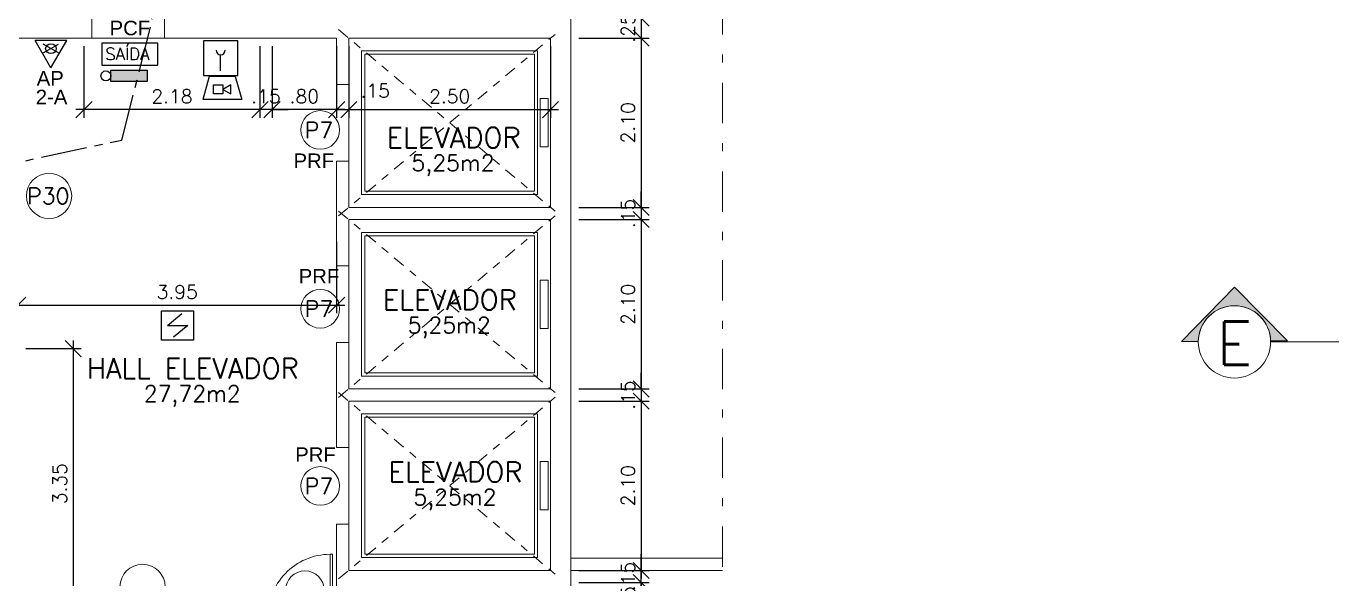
# Model space of a CAD drawing. Header units: millimetres. Extents: x 521 to 1055, y 261 to 520.
# Drawn here: x 682.26 to 698.43, y 396.94 to 403.8 of the extents above; entities that cross this region are included whole.
import ezdxf
from ezdxf.enums import TextEntityAlignment as Align

# ---------------------------------------------------------------- set-up
doc = ezdxf.new("R2010")
doc.units = ezdxf.units.MM
for name, pattern in [('CENTER2', [28.575, 19.05, -3.175, 3.175, -3.175]), ('CONTINU', [0]), ('DASHDOT', [1, 0.5, -0.25, 0, -0.25]), ('DASHDOTX2', [2, 1, -0.5, 0, -0.5])]:
    doc.linetypes.add(name, pattern=pattern)
doc.layers.add('0.1', color=8, linetype='Continuous', lineweight=13)
doc.layers.add('ppci', color=8, linetype='Continuous')
doc.styles.add('ROMANS', font='romans')
doc.styles.get("Standard").update_dxf_attribs({"font": 'romans.shx'})
doc.styles.add('STYLE1', font='sanss___.ttf')
doc.dimstyles.new('Fares Eng - 50', dxfattribs={"dimscale": 2, "dimtxt": 0.085, "dimasz": 0.1, "dimexe": 0.05, "dimexo": 0.05, "dimgap": 0.04, "dimtad": 1, "dimzin": 4, "dimdsep": 46, "dimtxsty": 'ROMANS', "dimblk1": 'OBLIQUE', "dimblk2": 'OBLIQUE', "dimsah": 1, "dimcen": 0.05, "dimdle": 0.05, "dimclrd": 8, "dimclre": 8, "dimclrt": 8, "dimaunit": 1, "dimadec": 0, "dimazin": 0, "dimtfac": 1, "dimtix": 1, "dimtmove": 2, "dimatfit": 0, "dimldrblk": 'OPEN90', "dimfxl": 1, "dimtolj": 1, "dimtzin": 0, "dimarcsym": 0})

# ---------------------------------------------------------------- blocks, each defined once
blk = doc.blocks.new('ÁREA')
for p in [(0.00005, 0.00376), (0, 0)]:
    blk.add_attdef('COMPARTIMENTO', text='', height=0.0025).set_placement(p, align=Align.CENTER)
at = {"color": 1}
for p in [(-0.00005, -0.00376), (-0.0001, -0.00752)]:
    blk.add_attdef('ÁREA', text='', height=0.002, dxfattribs=at).set_placement(p, align=Align.CENTER)
blk = doc.blocks.new('_OBLIQUE')
at = {"color": 0, "linetype": 'ByBlock'}
blk.add_line((-0.5, -0.5), (0.5, 0.5), dxfattribs=at)
blk = doc.blocks.new('*D402')
at = {"layer": '0.1', "color": 8, "lineweight": -2, "transparency": 16777216}
for p, q in [((686.253, 403.546), (686.253, 402.659)), ((688.753, 403.546), (688.753, 402.659)), ((686.153, 402.759), (688.853, 402.759))]:
    blk.add_line(p, q, dxfattribs=at)
at = {"layer": 'DEFPOINTS', "color": 0, "lineweight": -2, "transparency": 16777216}
for p in [(686.253, 403.646), (688.753, 403.646), (688.753, 402.759)]:
    blk.add_point(p, dxfattribs=at)
at = {"layer": '0.1', "color": 8, "lineweight": -2, "transparency": 16777216, "xscale": 0.2, "yscale": 0.2, "zscale": 0.2, "rotation": 180}
blk.add_blockref('_OBLIQUE', (686.253, 402.759), dxfattribs=at)
at = {"layer": '0.1', "color": 8, "lineweight": -2, "transparency": 16777216, "xscale": 0.2, "yscale": 0.2, "zscale": 0.2}
blk.add_blockref('_OBLIQUE', (688.753, 402.759), dxfattribs=at)
at = {"layer": '0.1', "color": 8, "transparency": 16777216, "insert": (687.503, 402.924), "char_height": 0.17, "attachment_point": 5, "style": 'ROMANS'}
blk.add_mtext('\\A1;2.50', dxfattribs=at)
blk = doc.blocks.new('_Open90')
at = {"color": 0, "linetype": 'ByBlock', "lineweight": -2}
for p, q in [((0, 0), (-1, 0)), ((-0.5, 0.5), (0, 0)), ((0, 0), (-0.5, -0.5))]:
    blk.add_line(p, q, dxfattribs=at)
blk = doc.blocks.new('*D403')
at = {"layer": '0.1', "color": 8, "linetype": 'CONTINU', "lineweight": -2, "transparency": 16777216}
for p, q in [((686.103, 403.259), (686.103, 402.659)), ((686.253, 403.259), (686.253, 402.659)), ((686.103, 402.759), (685.903, 402.759)), ((686.103, 402.759), (686.253, 402.759)), ((686.253, 402.759), (686.453, 402.759))]:
    blk.add_line(p, q, dxfattribs=at)
at = {"layer": 'DEFPOINTS', "color": 0, "linetype": 'CONTINU', "lineweight": -2, "transparency": 16777216}
for p in [(686.103, 403.359), (686.253, 403.359), (686.253, 402.759)]:
    blk.add_point(p, dxfattribs=at)
at = {"layer": '0.1', "color": 8, "linetype": 'CONTINU', "lineweight": -2, "transparency": 16777216, "xscale": 0.2, "yscale": 0.2, "zscale": 0.2}
blk.add_blockref('_OBLIQUE', (686.103, 402.759), dxfattribs=at)
at = {"layer": '0.1', "color": 8, "linetype": 'CONTINU', "lineweight": -2, "transparency": 16777216, "xscale": 0.2, "yscale": 0.2, "zscale": 0.2, "rotation": 180}
blk.add_blockref('_OBLIQUE', (686.253, 402.759), dxfattribs=at)
at = {"layer": '0.1', "color": 8, "linetype": 'CONTINU', "transparency": 16777216, "insert": (686.581, 402.993), "char_height": 0.17, "attachment_point": 5, "style": 'ROMANS'}
blk.add_mtext('\\A1;.15', dxfattribs=at)
blk = doc.blocks.new('*D309')
at = {"layer": '0.1', "color": 8, "linetype": 'CONTINU', "lineweight": -2, "transparency": 16777216}
for p, q in [((689.876, 403.896), (689.876, 404.096)), ((689.103, 403.896), (689.976, 403.896)), ((689.876, 403.896), (689.876, 403.646)), ((689.103, 403.646), (689.976, 403.646)), ((689.876, 403.646), (689.876, 403.446))]:
    blk.add_line(p, q, dxfattribs=at)
at = {"layer": 'DEFPOINTS', "color": 0, "linetype": 'CONTINU', "lineweight": -2, "transparency": 16777216}
for p in [(689.003, 403.896), (689.003, 403.646), (689.876, 403.646)]:
    blk.add_point(p, dxfattribs=at)
at = {"layer": '0.1', "color": 8, "linetype": 'CONTINU', "lineweight": -2, "transparency": 16777216, "xscale": 0.2, "yscale": 0.2, "zscale": 0.2}
for p, rotation in [((689.876, 403.896), 270), ((689.876, 403.646), 90)]:
    blk.add_blockref('_OBLIQUE', p, dxfattribs=dict(at, rotation=rotation))
at = {"layer": '0.1', "color": 8, "linetype": 'CONTINU', "transparency": 16777216, "insert": (689.711, 403.771), "char_height": 0.17, "attachment_point": 5, "rotation": 90, "style": 'ROMANS'}
blk.add_mtext('\\A1;.25', dxfattribs=at)
blk = doc.blocks.new('*D310')
at = {"layer": '0.1', "color": 8, "linetype": 'CONTINU', "lineweight": -2, "transparency": 16777216}
for p, q in [((689.876, 403.746), (689.876, 401.446)), ((689.103, 403.646), (689.976, 403.646)), ((689.103, 401.546), (689.976, 401.546))]:
    blk.add_line(p, q, dxfattribs=at)
at = {"layer": 'DEFPOINTS', "color": 0, "linetype": 'CONTINU', "lineweight": -2, "transparency": 16777216}
for p in [(689.003, 403.646), (689.003, 401.546), (689.876, 401.546)]:
    blk.add_point(p, dxfattribs=at)
at = {"layer": '0.1', "color": 8, "linetype": 'CONTINU', "lineweight": -2, "transparency": 16777216, "xscale": 0.2, "yscale": 0.2, "zscale": 0.2}
for p, rotation in [((689.876, 403.646), 90), ((689.876, 401.546), 270)]:
    blk.add_blockref('_OBLIQUE', p, dxfattribs=dict(at, rotation=rotation))
at = {"layer": '0.1', "color": 8, "linetype": 'CONTINU', "transparency": 16777216, "insert": (689.711, 402.596), "char_height": 0.17, "attachment_point": 5, "rotation": 90, "style": 'ROMANS'}
blk.add_mtext('\\A1;2.10', dxfattribs=at)
blk = doc.blocks.new('*D311')
at = {"layer": '0.1', "color": 8, "linetype": 'CONTINU', "lineweight": -2, "transparency": 16777216}
for p, q in [((689.876, 401.546), (689.876, 401.746)), ((689.103, 401.546), (689.976, 401.546)), ((689.876, 401.546), (689.876, 401.396)), ((689.103, 401.396), (689.976, 401.396)), ((689.876, 401.396), (689.876, 401.196))]:
    blk.add_line(p, q, dxfattribs=at)
at = {"layer": 'DEFPOINTS', "color": 0, "linetype": 'CONTINU', "lineweight": -2, "transparency": 16777216}
for p in [(689.003, 401.546), (689.003, 401.396), (689.876, 401.396)]:
    blk.add_point(p, dxfattribs=at)
at = {"layer": '0.1', "color": 8, "linetype": 'CONTINU', "lineweight": -2, "transparency": 16777216, "xscale": 0.2, "yscale": 0.2, "zscale": 0.2}
for p, rotation in [((689.876, 401.546), 270), ((689.876, 401.396), 90)]:
    blk.add_blockref('_OBLIQUE', p, dxfattribs=dict(at, rotation=rotation))
at = {"layer": '0.1', "color": 8, "linetype": 'CONTINU', "transparency": 16777216, "insert": (689.711, 401.471), "char_height": 0.17, "attachment_point": 5, "rotation": 90, "style": 'ROMANS'}
blk.add_mtext('\\A1;.15', dxfattribs=at)
blk = doc.blocks.new('*D312')
at = {"layer": '0.1', "color": 8, "linetype": 'CONTINU', "lineweight": -2, "transparency": 16777216}
for p, q in [((689.876, 401.496), (689.876, 399.196)), ((689.103, 401.396), (689.976, 401.396)), ((689.103, 399.296), (689.976, 399.296))]:
    blk.add_line(p, q, dxfattribs=at)
at = {"layer": 'DEFPOINTS', "color": 0, "linetype": 'CONTINU', "lineweight": -2, "transparency": 16777216}
for p in [(689.003, 401.396), (689.003, 399.296), (689.876, 399.296)]:
    blk.add_point(p, dxfattribs=at)
at = {"layer": '0.1', "color": 8, "linetype": 'CONTINU', "lineweight": -2, "transparency": 16777216, "xscale": 0.2, "yscale": 0.2, "zscale": 0.2}
for p, rotation in [((689.876, 401.396), 90), ((689.876, 399.296), 270)]:
    blk.add_blockref('_OBLIQUE', p, dxfattribs=dict(at, rotation=rotation))
at = {"layer": '0.1', "color": 8, "linetype": 'CONTINU', "transparency": 16777216, "insert": (689.711, 400.346), "char_height": 0.17, "attachment_point": 5, "rotation": 90, "style": 'ROMANS'}
blk.add_mtext('\\A1;2.10', dxfattribs=at)
blk = doc.blocks.new('*D313')
at = {"layer": '0.1', "color": 8, "linetype": 'CONTINU', "lineweight": -2, "transparency": 16777216}
for p, q in [((689.876, 399.296), (689.876, 399.496)), ((689.103, 399.296), (689.976, 399.296)), ((689.876, 399.296), (689.876, 399.146)), ((689.103, 399.146), (689.976, 399.146)), ((689.876, 399.146), (689.876, 398.946))]:
    blk.add_line(p, q, dxfattribs=at)
at = {"layer": 'DEFPOINTS', "color": 0, "linetype": 'CONTINU', "lineweight": -2, "transparency": 16777216}
for p in [(689.003, 399.296), (689.003, 399.146), (689.876, 399.146)]:
    blk.add_point(p, dxfattribs=at)
at = {"layer": '0.1', "color": 8, "linetype": 'CONTINU', "lineweight": -2, "transparency": 16777216, "xscale": 0.2, "yscale": 0.2, "zscale": 0.2}
for p, rotation in [((689.876, 399.296), 270), ((689.876, 399.146), 90)]:
    blk.add_blockref('_OBLIQUE', p, dxfattribs=dict(at, rotation=rotation))
at = {"layer": '0.1', "color": 8, "linetype": 'CONTINU', "transparency": 16777216, "insert": (689.711, 399.221), "char_height": 0.17, "attachment_point": 5, "rotation": 90, "style": 'ROMANS'}
blk.add_mtext('\\A1;.15', dxfattribs=at)
blk = doc.blocks.new('*D404')
at = {"layer": '0.1', "color": 8, "linetype": 'CONTINU', "lineweight": -2, "transparency": 16777216}
for p, q in [((689.876, 399.246), (689.876, 396.946)), ((689.103, 399.146), (689.976, 399.146)), ((689.103, 397.046), (689.976, 397.046))]:
    blk.add_line(p, q, dxfattribs=at)
at = {"layer": 'DEFPOINTS', "color": 0, "linetype": 'CONTINU', "lineweight": -2, "transparency": 16777216}
for p in [(689.003, 399.146), (689.003, 397.046), (689.876, 397.046)]:
    blk.add_point(p, dxfattribs=at)
at = {"layer": '0.1', "color": 8, "linetype": 'CONTINU', "lineweight": -2, "transparency": 16777216, "xscale": 0.2, "yscale": 0.2, "zscale": 0.2}
for p, rotation in [((689.876, 399.146), 90), ((689.876, 397.046), 270)]:
    blk.add_blockref('_OBLIQUE', p, dxfattribs=dict(at, rotation=rotation))
at = {"layer": '0.1', "color": 8, "linetype": 'CONTINU', "transparency": 16777216, "insert": (689.711, 398.096), "char_height": 0.17, "attachment_point": 5, "rotation": 90, "style": 'ROMANS'}
blk.add_mtext('\\A1;2.10', dxfattribs=at)
blk = doc.blocks.new('P90 - parede 25cm')
for points in [[(-0.125, 0.93), (-0.125, 0.9), (0.125, 0.9), (0.125, 0.93)], [(-0.125, -0.03), (-0.125, 0), (0.125, 0), (0.125, -0.03)]]:
    blk.add_lwpolyline(points)
blk.add_lwpolyline([(-0.975, 0.03), (-0.125, 0.03), (-0.125, 0), (-0.975, 0)], close=True)
at = {"color": 8}
blk.add_arc((-0.117, 0.042), 0.859, 90.5007, 182.7724, dxfattribs=at)
blk = doc.blocks.new('*D362')
at = {"layer": '0.1', "color": 8, "linetype": 'CONTINU', "lineweight": -2, "transparency": 16777216}
for p, q in [((682.153, 401.122), (682.153, 400.234)), ((686.103, 401.122), (686.103, 400.234)), ((682.053, 400.334), (686.203, 400.334))]:
    blk.add_line(p, q, dxfattribs=at)
at = {"layer": 'DEFPOINTS', "color": 0, "linetype": 'CONTINU', "lineweight": -2, "transparency": 16777216}
for p in [(682.153, 401.222), (686.103, 401.222), (686.103, 400.334)]:
    blk.add_point(p, dxfattribs=at)
at = {"layer": '0.1', "color": 8, "linetype": 'CONTINU', "lineweight": -2, "transparency": 16777216, "xscale": 0.2, "yscale": 0.2, "zscale": 0.2, "rotation": 180}
blk.add_blockref('_OBLIQUE', (682.153, 400.334), dxfattribs=at)
at = {"layer": '0.1', "color": 8, "linetype": 'CONTINU', "lineweight": -2, "transparency": 16777216, "xscale": 0.2, "yscale": 0.2, "zscale": 0.2}
blk.add_blockref('_OBLIQUE', (686.103, 400.334), dxfattribs=at)
at = {"layer": '0.1', "color": 8, "linetype": 'CONTINU', "transparency": 16777216, "insert": (684.128, 400.499), "char_height": 0.17, "attachment_point": 5, "style": 'ROMANS'}
blk.add_mtext('\\A1;3.95', dxfattribs=at)
blk = doc.blocks.new('*D384')
at = {"layer": '0.1', "color": 8, "lineweight": -2, "transparency": 16777216}
for p, q in [((685.303, 403.546), (685.303, 402.659)), ((686.103, 403.546), (686.103, 402.659)), ((686.203, 402.759), (685.203, 402.759))]:
    blk.add_line(p, q, dxfattribs=at)
at = {"layer": 'DEFPOINTS', "color": 0, "lineweight": -2, "transparency": 16777216}
for p in [(685.303, 403.646), (686.103, 403.646), (685.303, 402.759)]:
    blk.add_point(p, dxfattribs=at)
at = {"layer": '0.1', "color": 8, "lineweight": -2, "transparency": 16777216, "xscale": 0.2, "yscale": 0.2, "zscale": 0.2, "rotation": 180}
blk.add_blockref('_OBLIQUE', (685.303, 402.759), dxfattribs=at)
at = {"layer": '0.1', "color": 8, "lineweight": -2, "transparency": 16777216, "xscale": 0.2, "yscale": 0.2, "zscale": 0.2}
blk.add_blockref('_OBLIQUE', (686.103, 402.759), dxfattribs=at)
at = {"layer": '0.1', "color": 8, "transparency": 16777216, "insert": (685.703, 402.924), "char_height": 0.17, "attachment_point": 5, "style": 'ROMANS'}
blk.add_mtext('\\A1;.80', dxfattribs=at)
blk = doc.blocks.new('*D385')
at = {"layer": '0.1', "color": 8, "linetype": 'CONTINU', "lineweight": -2, "transparency": 16777216}
for p, q in [((685.153, 403.546), (685.153, 402.659)), ((685.303, 403.546), (685.303, 402.659)), ((685.153, 402.759), (684.953, 402.759)), ((685.303, 402.759), (685.153, 402.759)), ((685.303, 402.759), (685.503, 402.759))]:
    blk.add_line(p, q, dxfattribs=at)
at = {"layer": 'DEFPOINTS', "color": 0, "linetype": 'CONTINU', "lineweight": -2, "transparency": 16777216}
for p in [(685.153, 403.646), (685.303, 403.646), (685.153, 402.759)]:
    blk.add_point(p, dxfattribs=at)
at = {"layer": '0.1', "color": 8, "linetype": 'CONTINU', "lineweight": -2, "transparency": 16777216, "xscale": 0.2, "yscale": 0.2, "zscale": 0.2}
blk.add_blockref('_OBLIQUE', (685.153, 402.759), dxfattribs=at)
at = {"layer": '0.1', "color": 8, "linetype": 'CONTINU', "lineweight": -2, "transparency": 16777216, "xscale": 0.2, "yscale": 0.2, "zscale": 0.2, "rotation": 180}
blk.add_blockref('_OBLIQUE', (685.303, 402.759), dxfattribs=at)
at = {"layer": '0.1', "color": 8, "linetype": 'CONTINU', "transparency": 16777216, "insert": (685.228, 402.924), "char_height": 0.17, "attachment_point": 5, "style": 'ROMANS'}
blk.add_mtext('\\A1;.15', dxfattribs=at)
blk = doc.blocks.new('*D386')
at = {"layer": '0.1', "color": 8, "linetype": 'CONTINU', "lineweight": -2, "transparency": 16777216}
for p, q in [((682.973, 403.546), (682.973, 402.659)), ((685.153, 403.546), (685.153, 402.659)), ((685.253, 402.759), (682.873, 402.759))]:
    blk.add_line(p, q, dxfattribs=at)
at = {"layer": 'DEFPOINTS', "color": 0, "linetype": 'CONTINU', "lineweight": -2, "transparency": 16777216}
for p in [(682.973, 403.646), (685.153, 403.646), (682.973, 402.759)]:
    blk.add_point(p, dxfattribs=at)
at = {"layer": '0.1', "color": 8, "linetype": 'CONTINU', "lineweight": -2, "transparency": 16777216, "xscale": 0.2, "yscale": 0.2, "zscale": 0.2, "rotation": 180}
blk.add_blockref('_OBLIQUE', (682.973, 402.759), dxfattribs=at)
at = {"layer": '0.1', "color": 8, "linetype": 'CONTINU', "lineweight": -2, "transparency": 16777216, "xscale": 0.2, "yscale": 0.2, "zscale": 0.2}
blk.add_blockref('_OBLIQUE', (685.153, 402.759), dxfattribs=at)
at = {"layer": '0.1', "color": 8, "linetype": 'CONTINU', "transparency": 16777216, "insert": (684.063, 402.924), "char_height": 0.17, "attachment_point": 5, "style": 'ROMANS'}
blk.add_mtext('\\A1;2.18', dxfattribs=at)
blk = doc.blocks.new('*D443')
at = {"layer": '0.1', "color": 8, "linetype": 'CONTINU', "lineweight": -2, "transparency": 16777216}
for p, q in [((689.876, 396.896), (689.876, 397.096)), ((689.103, 396.896), (689.976, 396.896)), ((689.876, 396.446), (689.876, 396.896)), ((689.103, 396.446), (689.976, 396.446)), ((689.876, 396.446), (689.876, 396.246))]:
    blk.add_line(p, q, dxfattribs=at)
at = {"layer": 'DEFPOINTS', "color": 0, "linetype": 'CONTINU', "lineweight": -2, "transparency": 16777216}
for p in [(689.003, 396.896), (689.876, 396.896), (689.003, 396.446)]:
    blk.add_point(p, dxfattribs=at)
at = {"layer": '0.1', "color": 8, "linetype": 'CONTINU', "lineweight": -2, "transparency": 16777216, "xscale": 0.2, "yscale": 0.2, "zscale": 0.2}
for p, rotation in [((689.876, 396.896), 270), ((689.876, 396.446), 90)]:
    blk.add_blockref('_OBLIQUE', p, dxfattribs=dict(at, rotation=rotation))
at = {"layer": '0.1', "color": 8, "linetype": 'CONTINU', "transparency": 16777216, "insert": (689.711, 396.671), "char_height": 0.17, "attachment_point": 5, "rotation": 90, "style": 'ROMANS'}
blk.add_mtext('\\A1;.45', dxfattribs=at)
blk = doc.blocks.new('*D401')
at = {"layer": '0.1', "color": 8, "linetype": 'CONTINU', "lineweight": -2, "transparency": 16777216}
for p, q in [((689.876, 397.046), (689.876, 397.246)), ((689.103, 397.046), (689.976, 397.046)), ((689.876, 396.896), (689.876, 397.046)), ((689.103, 396.896), (689.976, 396.896)), ((689.876, 396.896), (689.876, 396.696))]:
    blk.add_line(p, q, dxfattribs=at)
at = {"layer": 'DEFPOINTS', "color": 0, "linetype": 'CONTINU', "lineweight": -2, "transparency": 16777216}
for p in [(689.003, 397.046), (689.876, 397.046), (689.003, 396.896)]:
    blk.add_point(p, dxfattribs=at)
at = {"layer": '0.1', "color": 8, "linetype": 'CONTINU', "lineweight": -2, "transparency": 16777216, "xscale": 0.2, "yscale": 0.2, "zscale": 0.2}
for p, rotation in [((689.876, 397.046), 270), ((689.876, 396.896), 90)]:
    blk.add_blockref('_OBLIQUE', p, dxfattribs=dict(at, rotation=rotation))
at = {"layer": '0.1', "color": 8, "linetype": 'CONTINU', "transparency": 16777216, "insert": (689.711, 396.971), "char_height": 0.17, "attachment_point": 5, "rotation": 90, "style": 'ROMANS'}
blk.add_mtext('\\A1;.15', dxfattribs=at)
blk = doc.blocks.new('*D444')
at = {"layer": '0.1', "color": 8, "linetype": 'CONTINU', "lineweight": -2, "transparency": 16777216}
for p, q in [((682.839, 399.896), (682.839, 396.346)), ((682.253, 399.796), (682.939, 399.796)), ((682.253, 396.446), (682.939, 396.446))]:
    blk.add_line(p, q, dxfattribs=at)
at = {"layer": 'DEFPOINTS', "color": 0, "linetype": 'CONTINU', "lineweight": -2, "transparency": 16777216}
for p in [(682.153, 399.796), (682.153, 396.446), (682.839, 396.446)]:
    blk.add_point(p, dxfattribs=at)
at = {"layer": '0.1', "color": 8, "linetype": 'CONTINU', "lineweight": -2, "transparency": 16777216, "xscale": 0.2, "yscale": 0.2, "zscale": 0.2}
for p, rotation in [((682.839, 399.796), 90), ((682.839, 396.446), 270)]:
    blk.add_blockref('_OBLIQUE', p, dxfattribs=dict(at, rotation=rotation))
at = {"layer": '0.1', "color": 8, "linetype": 'CONTINU', "transparency": 16777216, "insert": (682.674, 398.121), "char_height": 0.17, "attachment_point": 5, "rotation": 90, "style": 'ROMANS'}
blk.add_mtext('\\A1;3.35', dxfattribs=at)
blk = doc.blocks.new('Cor-4A')
h = blk.add_hatch(color=1)
edge = h.paths.add_edge_path()
edge.add_line((-0.00005, -0.00732), (-0.00757, 0))
edge.add_line((-0.00757, 0), (-0.00014, 0.00731))
edge.add_line((-0.00014, 0.00731), (-0.00014, 0.005))
edge.add_arc((0, 0), 0.005, 91.6216, 269.468)
edge.add_line((-0.00005, -0.005), (-0.00005, -0.00732))
at = {"linetype": 'DASHDOTX2'}
blk.add_line((0, 0.03735), (0, 0.005), dxfattribs=at)
at = {"color": 1}
blk.add_lwpolyline([(-0.00005, -0.00732), (-0.00757, 0), (-0.00014, 0.00731), (-0.00014, 0.005, 0.98138), (-0.00005, -0.005)], format="xyb", close=True, dxfattribs=at)
blk.add_circle((0, 0), 0.005, dxfattribs=at)
at = {"color": 3, "style": 'ROMANS'}
blk.add_attdef('O', text='', height=0.006, rotation=90, dxfattribs=at).set_placement((0.00019, 0), align=Align.MIDDLE)
blk = doc.blocks.new('P80')
for points in [[(0, 0.86), (0, 0.83), (0.15, 0.83), (0.15, 0.86)], [(0, 0), (0, 0.03), (0.15, 0.03), (0.15, 0)]]:
    blk.add_lwpolyline(points)
blk.add_lwpolyline([(-0.8, 0.06), (0, 0.06), (0, 0.03), (-0.8, 0.03)], close=True)
at = {"color": 8}
blk.add_arc((-0.025, 0.056), 0.775, 88.1408, 179.6698, dxfattribs=at)

msp = doc.modelspace()

# ---------------------------------------------------------------- hatches: boundary and pattern name
at = {"layer": 'ppci'}
msp.add_hatch(color=10, dxfattribs=at).paths.add_polyline_path([(683.30614, 403.24914), (683.30614, 403.10664), (683.75467, 403.10664), (683.75467, 403.24914)])

# ---------------------------------------------------------------- linework, layer by layer
at = {"layer": '0.1', "color": 8, "linetype": 'DASHDOTX2', "ltscale": 0.5}
msp.add_line((690.88103, 365.19275), (690.88103, 428.20423), dxfattribs=at)
at = {"layer": '0.1', "color": 7}
for p, q in [((689.00267, 408.79649), (689.00267, 397.19649)), ((683.07267, 403.89649), (683.07267, 403.64649)), ((683.97267, 403.64649), (683.97267, 403.89649)), ((675.50267, 403.64649), (683.07267, 403.64649)), ((683.97267, 403.64649), (686.10267, 403.64649)), ((686.10267, 403.64649), (686.10267, 403.07149)), ((686.25267, 403.64649), (686.25267, 403.07149)), ((686.25267, 403.64649), (688.75267, 403.64649)), ((688.75267, 403.64649), (688.75267, 401.54649)), ((686.10267, 403.07149), (686.25267, 403.07149)), ((686.25267, 402.12149), (686.10267, 402.12149)), ((686.10267, 402.12149), (686.10267, 400.82149)), ((686.25267, 402.12149), (686.25267, 401.54649)), ((686.25267, 401.54649), (688.75267, 401.54649)), ((686.25267, 401.39649), (688.75267, 401.39649)), ((686.25267, 401.39649), (686.25267, 400.82149)), ((688.75267, 401.39649), (688.75267, 399.29649)), ((686.10267, 400.82149), (686.25267, 400.82149)), ((686.25267, 399.87149), (686.10267, 399.87149)), ((686.10267, 399.87149), (686.10267, 398.57149)), ((686.25267, 399.87149), (686.25267, 399.29649)), ((686.25267, 399.29649), (688.75267, 399.29649)), ((686.25267, 399.14649), (688.75267, 399.14649)), ((686.25267, 399.14649), (686.25267, 398.57149)), ((688.75267, 399.14649), (688.75267, 397.04649)), ((686.10267, 398.57149), (686.25267, 398.57149)), ((686.25267, 397.62149), (686.10267, 397.62149)), ((686.10267, 397.62149), (686.10267, 396.44649)), ((686.25267, 397.62149), (686.25267, 397.04649)), ((686.25267, 397.04649), (688.75267, 397.04649)), ((689.00267, 397.04649), (689.00267, 396.36249))]:
    msp.add_line(p, q, dxfattribs=at)
at = {"layer": '0.1', "color": 8, "linetype": 'DASHDOT', "ltscale": 0.3}
for p, q in [((686.12767, 403.75149), (688.87767, 401.44149)), ((686.12767, 401.44149), (688.87767, 403.75149)), ((686.12767, 401.50149), (688.87767, 399.19149)), ((686.12767, 399.19149), (688.87767, 401.50149)), ((686.12767, 399.25149), (688.87767, 396.94149)), ((686.12767, 396.94149), (688.87767, 399.25149))]:
    msp.add_line(p, q, dxfattribs=at)
at = {"layer": '0.1', "color": 8}
for p, q in [((683.07267, 403.64649), (683.97267, 403.64649)), ((686.25267, 403.07149), (686.25267, 402.12149)), ((686.25267, 399.87149), (686.25267, 400.82149)), ((686.25267, 397.62149), (686.25267, 398.57149)), ((690.88103, 397.19649), (689.00267, 397.19649)), ((689.00267, 397.19649), (689.00267, 397.04649)), ((690.88103, 397.04649), (689.00267, 397.04649))]:
    msp.add_line(p, q, dxfattribs=at)
for points in [[(686.41267, 403.48649), (688.59267, 403.48649), (688.59267, 401.70649), (686.41267, 401.70649)], [(686.45267, 403.44649), (688.55267, 403.44649), (688.55267, 401.74649), (686.45267, 401.74649)], [(688.62267, 402.89649), (688.72267, 402.89649), (688.72267, 402.29649), (688.62267, 402.29649)], [(686.41267, 401.23649), (688.59267, 401.23649), (688.59267, 399.45649), (686.41267, 399.45649)], [(686.45267, 401.19649), (688.55267, 401.19649), (688.55267, 399.49649), (686.45267, 399.49649)], [(688.62267, 400.64649), (688.72267, 400.64649), (688.72267, 400.04649), (688.62267, 400.04649)], [(686.41267, 398.98649), (688.59267, 398.98649), (688.59267, 397.20649), (686.41267, 397.20649)], [(686.45267, 398.94649), (688.55267, 398.94649), (688.55267, 397.24649), (686.45267, 397.24649)], [(688.62267, 398.39649), (688.72267, 398.39649), (688.72267, 397.79649), (688.62267, 397.79649)]]:
    msp.add_lwpolyline(points, close=True, dxfattribs=at)
for centre, radius in [((685.89945, 402.50695), 0.23964), ((682.54112, 401.6898), 0.28038), ((685.89945, 400.29031), 0.23964), ((685.89945, 398.09324), 0.23964), ((683.69864, 396.84263), 0.28038), ((685.71014, 396.80058), 0.23964)]:
    msp.add_circle(centre, radius, dxfattribs=at)
at = {"layer": 'ppci', "color": 10, "linetype": 'Continuous'}
for p, q in [((682.75911, 403.61504), (682.36911, 403.61504)), ((682.56411, 403.27729), (682.36911, 403.61504)), ((682.56411, 403.27729), (682.75911, 403.61504)), ((684.66572, 403.23947), (684.66572, 403.43984)), ((684.52545, 403.16881), (684.44517, 402.88493)), ((684.84656, 403.16881), (684.52545, 403.16881)), ((684.84656, 403.16881), (684.92684, 402.88493)), ((684.92684, 402.88493), (684.44517, 402.88493)), ((684.00613, 400.08443), (684.18476, 400.23074)), ((684.00613, 400.08443), (684.25944, 400.08443)), ((684.25944, 400.08443), (684.08081, 399.93811))]:
    msp.add_line(p, q, dxfattribs=at)
at = {"layer": 'ppci', "color": 10}
for p, q in [((682.4694, 403.46142), (682.65887, 403.57081)), ((682.6586, 403.46154), (682.46945, 403.57074)), ((684.79304, 403.06605), (684.69176, 403.00969)), ((684.79304, 402.95334), (684.79304, 403.06605)), ((684.69176, 403.00969), (684.79304, 402.95334))]:
    msp.add_line(p, q, dxfattribs=at)
at = {"layer": 'ppci', "color": 10, "linetype": 'CENTER2', "lineweight": -2, "ltscale": 0.03}
msp.add_lwpolyline([(666.50267, 374.49649), (668.80058, 379.06479), (673.50987, 379.45558), (674.77861, 400.52147), (683.44369, 402.38245), (683.96106, 404.43977), (686.54336, 404.66988), (686.71384, 405.09649)], dxfattribs=at)
at = {"layer": 'ppci', "color": 10, "linetype": 'CONTINU'}
msp.add_lwpolyline([(683.19582, 403.31003), (683.88984, 403.31003), (683.88984, 403.58484), (683.19582, 403.58484)], close=True, dxfattribs=at)
at = {"layer": 'ppci', "color": 10, "linetype": 'Continuous'}
for points in [[(684.45226, 403.18354), (684.87919, 403.18354), (684.87919, 403.61048), (684.45226, 403.61048)], [(683.93489, 400.26663), (684.33068, 400.26663), (684.33068, 399.90222), (683.93489, 399.90222)]]:
    msp.add_lwpolyline(points, close=True, dxfattribs=at)
at = {"layer": 'ppci', "color": 10}
for points in [[(683.75467, 403.24914), (683.75467, 403.10664), (683.30614, 403.10664), (683.30614, 403.24914)], [(684.57897, 403.06605), (684.69176, 403.06605), (684.69176, 402.95334), (684.57897, 402.95334)]]:
    msp.add_lwpolyline(points, close=True, dxfattribs=at)
msp.add_circle((683.24497, 403.17789), 0.06117, dxfattribs=at)
at = {"layer": 'ppci', "color": 10, "linetype": 'Continuous'}
msp.add_arc((684.66572, 403.49553), 0.05569, 180, 0, dxfattribs=at)
at = {"layer": 'ppci', "color": 10}
msp.add_ellipse((682.5641, 403.5161), major_axis=(-0.06606, 0), ratio=0.90709532, dxfattribs=at)

# ---------------------------------------------------------------- block references
at = {"layer": '0.1', "color": 8, "rotation": 270}
msp.add_blockref('P90 - parede 25cm', (683.07267, 403.77149), dxfattribs=at)
at = {"layer": '0.1', "color": 8}
ref = msp.add_blockref('ÁREA', (687.55148, 402.28657), dxfattribs=dict(at, xscale=133.3333333333333, yscale=133.3333333333333, zscale=133.3333333333333))
ref.add_attrib('COMPARTIMENTO', 'ELEVADOR', dxfattribs={"layer": '0', "color": 3, "height": 0.25}).set_placement((687.55148, 402.28657), align=Align.CENTER)
ref.add_attrib('ÁREA', '5,25m2', dxfattribs={"layer": '0', "color": 1, "height": 0.2}).set_placement((687.54485, 401.99862), align=Align.CENTER)
ref = msp.add_blockref('ÁREA', (687.50456, 400.27594), dxfattribs=dict(at, xscale=133.3333333333333, yscale=133.3333333333333, zscale=133.3333333333333))
ref.add_attrib('COMPARTIMENTO', 'ELEVADOR', dxfattribs={"layer": '0', "color": 3, "height": 0.25}).set_placement((687.50456, 400.27594), align=Align.CENTER)
ref.add_attrib('ÁREA', '5,25m2', dxfattribs={"layer": '0', "color": 1, "height": 0.2}).set_placement((687.49793, 399.98799), align=Align.CENTER)
ref = msp.add_blockref('Cor-4A', (697.22391, 399.87988), dxfattribs=dict(at, xscale=89.59999999999991, yscale=89.59999999999991, zscale=89.59999999999991, rotation=270))
ref.add_attrib('O', 'E', dxfattribs={"layer": '0', "color": 3, "height": 0.5376, "rotation": 180, "style": 'ROMANS', "text_generation_flag": 2}).set_placement((697.22391, 399.86249), align=Align.MIDDLE)
ref = msp.add_blockref('ÁREA', (684.32135, 399.42639), dxfattribs=dict(at, xscale=133.3333333333333, yscale=133.3333333333333, zscale=133.3333333333333))
ref.add_attrib('COMPARTIMENTO', 'HALL ELEVADOR', dxfattribs={"layer": '0', "color": 3, "height": 0.25}).set_placement((684.32135, 399.42639), align=Align.CENTER)
ref.add_attrib('ÁREA', '27,72m2', dxfattribs={"layer": '0', "color": 1, "height": 0.2}).set_placement((684.31472, 399.13843), align=Align.CENTER)
ref = msp.add_blockref('ÁREA', (687.57494, 398.14312), dxfattribs=dict(at, xscale=133.3333333333333, yscale=133.3333333333333, zscale=133.3333333333333))
ref.add_attrib('COMPARTIMENTO', 'ELEVADOR', dxfattribs={"layer": '0', "color": 3, "height": 0.25}).set_placement((687.57494, 398.14312), align=Align.CENTER)
ref.add_attrib('ÁREA', '5,25m2', dxfattribs={"layer": '0', "color": 1, "height": 0.2}).set_placement((687.56831, 397.85517), align=Align.CENTER)
at = {"layer": '0.1', "color": 8, "xscale": -1, "rotation": 90}
msp.add_blockref('P80', (686.08267, 396.44649), dxfattribs=at)

# ---------------------------------------------------------------- texts
at = {"layer": '0.1', "color": 8}
for s, p in [('P7', (685.70884, 402.40544)), ('P30', (682.27033, 401.58829)), ('P7', (685.70884, 400.1888)), ('P7', (685.70884, 397.99172))]:
    msp.add_text(s, height=0.2, dxfattribs=at).set_placement(p)
at = {"layer": 'ppci', "color": 10, "style": 'STYLE1'}
for s, p in [('PCF', (683.29079, 403.68104)), ('AP', (682.38793, 403.05824)), ('2-A', (682.3763, 402.82601)), ('PRF', (685.56893, 402.03548)), ('PRF', (685.63285, 400.60394)), ('PRF', (685.59002, 398.3929))]:
    msp.add_text(s, height=0.18, dxfattribs=at).set_placement(p)
at = {"layer": 'ppci', "color": 10, "text_generation_flag": 6}
msp.add_text('SAÍDA', height=0.15, rotation=180, dxfattribs=at).set_placement((683.23693, 403.37488))

# ---------------------------------------------------------------- dimensions: what is measured, and where the dimension line sits
at = {"layer": '0.1', "color": 8, "linetype": 'CONTINU'}
for base, p1, p2, picture, middle in [((689.87626, 403.64649), (689.00267, 403.89649), (689.00267, 403.64649), '*D309', (689.71126, 403.77149)), ((689.87626, 401.54649), (689.00267, 403.64649), (689.00267, 401.54649), '*D310', (689.71126, 402.59649)), ((689.87626, 401.39649), (689.00267, 401.54649), (689.00267, 401.39649), '*D311', (689.71126, 401.47149)), ((689.87626, 399.29649), (689.00267, 401.39649), (689.00267, 399.29649), '*D312', (689.71126, 400.34649)), ((682.83929, 396.44649), (682.15267, 399.79649), (682.15267, 396.44649), '*D444', (682.67429, 398.12149)), ((689.87626, 399.14649), (689.00267, 399.29649), (689.00267, 399.14649), '*D313', (689.71126, 399.22149)), ((689.87626, 397.04649), (689.00267, 399.14649), (689.00267, 397.04649), '*D404', (689.71126, 398.09649)), ((689.87626, 397.04649), (689.00267, 396.89649), (689.00267, 397.04649), '*D401', (689.71126, 396.97149)), ((689.87626, 396.89649), (689.00267, 396.44649), (689.00267, 396.89649), '*D443', (689.71126, 396.67149))]:
    dim = msp.add_linear_dim(base=base, p1=p1, p2=p2, angle=90, dimstyle='Fares Eng - 50', dxfattribs=at)
    dim.commit()
    dim.dimension.update_dxf_attribs({"geometry": picture, "text_midpoint": middle})
for base, p1, p2, picture, middle in [((682.97267, 402.75854), (685.15267, 403.64649), (682.97267, 403.64649), '*D386', (684.06267, 402.92354)), ((685.15267, 402.75854), (685.30267, 403.64649), (685.15267, 403.64649), '*D385', (685.22767, 402.92354)), ((686.10267, 400.33443), (682.15267, 401.22239), (686.10267, 401.22239), '*D362', (684.12767, 400.49943))]:
    dim = msp.add_linear_dim(base=base, p1=p1, p2=p2, dimstyle='Fares Eng - 50', dxfattribs=at)
    dim.commit()
    dim.dimension.update_dxf_attribs({"geometry": picture, "text_midpoint": middle})
at = {"layer": '0.1', "color": 7}
for base, p1, p2, picture, middle in [((685.30267, 402.75854), (686.10267, 403.64649), (685.30267, 403.64649), '*D384', (685.70267, 402.92354)), ((688.75267, 402.75854), (686.25267, 403.64649), (688.75267, 403.64649), '*D402', (687.50267, 402.92354))]:
    dim = msp.add_linear_dim(base=base, p1=p1, p2=p2, dimstyle='Fares Eng - 50', dxfattribs=at)
    dim.commit()
    dim.dimension.update_dxf_attribs({"geometry": picture, "text_midpoint": middle})
at = {"layer": '0.1', "color": 8, "linetype": 'CONTINU'}
dim = msp.add_linear_dim(base=(686.25267, 402.75854), p1=(686.10267, 403.35899), p2=(686.25267, 403.35899), dimstyle='Fares Eng - 50', dxfattribs=at)
dim.commit()
dim.dimension.update_dxf_attribs({"geometry": '*D403', "text_midpoint": (686.581, 402.99323), "dimtype": 160})

doc.saveas('drawing.dxf')
